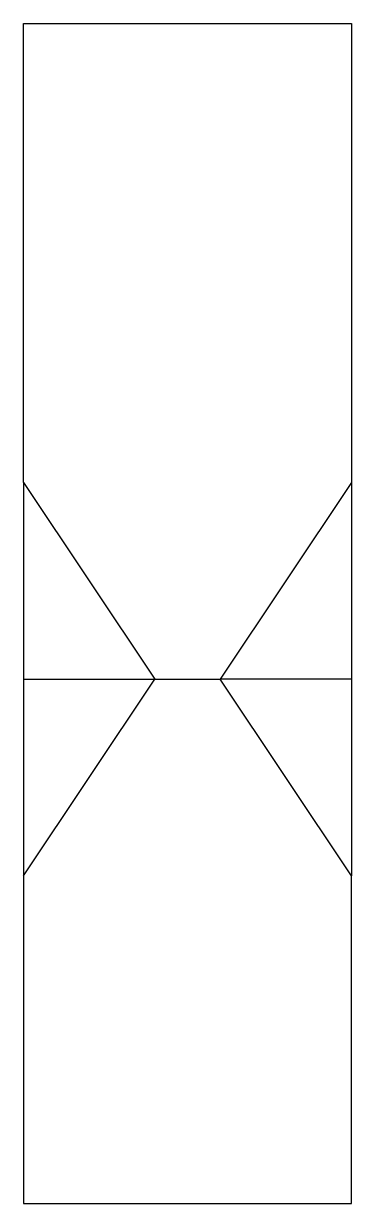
# Model space of a CAD drawing. Header units: millimetres. Extents: x 0 to 20, y -7 to 65.
import ezdxf

# ---------------------------------------------------------------- set-up
doc = ezdxf.new("R2010")
doc.units = ezdxf.units.MM

msp = doc.modelspace()

# ---------------------------------------------------------------- linework, layer by layer
for p, q in [((0, 37), (0, 65)), ((0, 65), (20, 65)), ((20, 65), (20, 37)), ((0, 37), (0, 25)), ((20, 37), (20, 25)), ((0, 25), (0, 13)), ((20, 25), (20, 13)), ((0, 13), (0, -7)), ((20, -7), (20, 13)), ((0, -7), (20, -7))]:
    msp.add_line(p, q)
at = {"color": 1}
for p, q in [((0, 37), (8, 25)), ((20, 37), (12, 25)), ((0, 13), (8, 25)), ((8, 25), (12, 25)), ((20, 13), (12, 25))]:
    msp.add_line(p, q, dxfattribs=at)
at = {"color": 5}
for p, q in [((0, 25), (8, 25)), ((20, 25), (12, 25))]:
    msp.add_line(p, q, dxfattribs=at)

doc.saveas('drawing.dxf')
